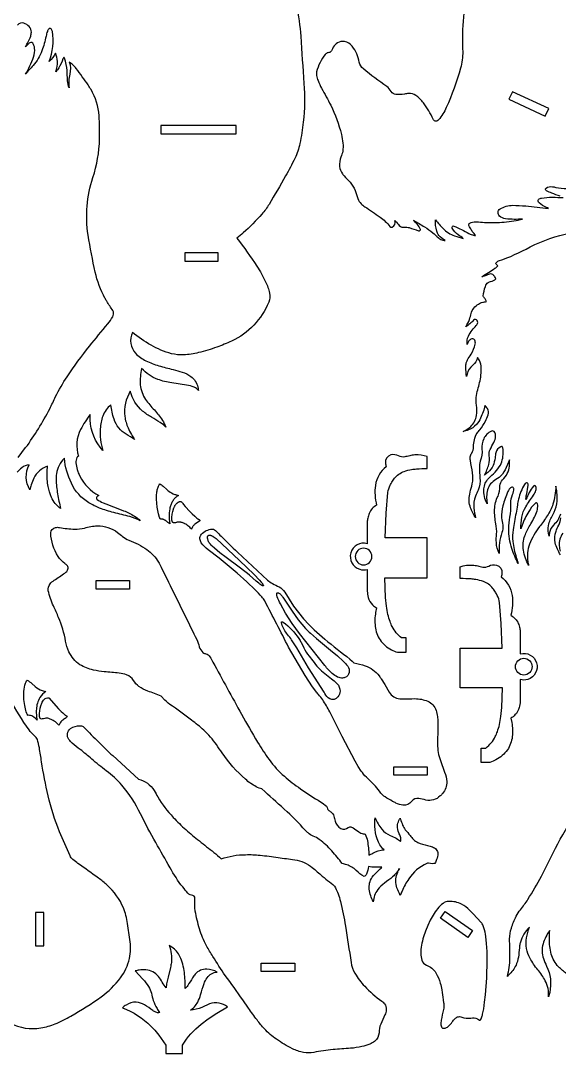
# Model space of a CAD drawing. Extents: x 33.7 to 61, y 10.2 to 34.
# Drawn here: x 45.2 to 53.28, y 10.31 to 25.78 of the extents above; entities that cross this region are included whole.
import ezdxf

# ---------------------------------------------------------------- set-up
doc = ezdxf.new("R2010")
doc.units = 0
doc.header["$MEASUREMENT"] = 0
doc.layers.get('0').update_dxf_attribs({"linetype": 'CONTINUOUS'})

msp = doc.modelspace()

# ---------------------------------------------------------------- linework, layer by layer
for points in [[(49.209, 26.453, -0.070329), (49.4, 25.543, 0.000867), (49.448, 24.838, -0.045678), (49.439, 24.259, -0.017739), (49.388, 23.936, -0.063722), (49.313, 23.715, -0.013917), (49.174, 23.451, -0.005028), (48.926, 23.026, -0.037354), (48.82, 22.881, -0.02405), (48.539, 22.599, -0.011954), (48.445, 22.519, -0.020298), (48.743, 22.1, -0.030212), (48.875, 21.866, -0.052109), (48.934, 21.697, -0.150271), (48.921, 21.561, -0.187965), (48.365, 20.979, -0.028023), (48.143, 20.888, -0.02766), (47.871, 20.805, -0.043257), (47.645, 20.772, -0.067309), (47.462, 20.789, -0.060689), (47.158, 20.918, -0.039676), (46.878, 21.106, 0.299532), (46.924, 20.795, 0.087), (47.082, 20.683, 0.045821), (47.275, 20.609, 0.011316), (47.487, 20.552, -0.010703), (47.626, 20.514, -0.074593), (47.755, 20.449, -0.174765), (47.859, 20.289, -0.037408), (47.867, 20.239, 0.113296), (47.804, 20.286, 0.068641), (47.689, 20.32), (47.467, 20.351, -0.047579), (47.259, 20.405, -0.109363), (47.016, 20.566, 0.076069), (46.997, 20.325, 0.12384), (47.076, 20.102, 0.039931), (47.207, 19.947, -0.044461), (47.329, 19.791, -0.048674), (47.378, 19.689, 0.073284), (47.292, 19.761, 0.011531), (47.165, 19.837, -0.042965), (47.032, 19.929, -0.149929), (46.847, 20.229, 0.167713), (46.764, 19.851, 0.073265), (46.814, 19.679, 0.03001), (46.863, 19.581, 0.012807), (46.91, 19.504, 0.010715), (46.785, 19.582, -0.178967), (46.603, 19.809, -0.039776), (46.574, 19.915, -0.013692), (46.557, 20.022, 0.14529), (46.435, 19.855, 0.073676), (46.397, 19.666, 0.090771), (46.435, 19.341, -0.17418), (46.244, 19.797, -0.04076), (46.248, 19.88, 0.046058), (46.103, 19.654, 0.203272), (46.071, 19.253, 0.19202), (46.048, 19.234, 0.154062), (46.032, 19.156, 0.103542), (46.09, 18.955, 0.154317), (46.373, 18.665, 0.083761), (46.343, 18.644, 0.389363), (46.349, 18.608, 0.067936), (46.442, 18.556, -0.001676), (46.747, 18.438, -0.040309), (46.911, 18.356, -0.06865), (46.997, 18.286, 0.061537), (46.842, 18.349, 0.006694), (46.599, 18.41, -0.026967), (46.387, 18.477, -0.041157), (46.225, 18.556, -0.144989), (45.964, 18.849, -0.089004), (45.859, 19.223, 0.178602), (45.74, 18.99, 0.039721), (45.735, 18.908, 0.038641), (45.758, 18.688, 0.00965), (45.801, 18.47, -0.13299), (45.665, 18.638, -0.064005), (45.616, 18.801, -0.05419), (45.6, 19.008, -0.018679), (45.606, 19.105, 0.198126), (45.4, 18.923, 0.041469), (45.362, 18.826, 0.016575), (45.342, 18.751, -0.261117), (45.331, 19.126, 0.11613), (45.222, 19.082, 0.032512), (45.151, 19.014, -0.008994)], [(51.873, 26.137, 0.020828), (51.827, 25.644, 0.022262), (51.828, 25.315, -0.070317), (51.795, 25.065, -0.036845), (51.582, 24.475, -0.068792), (51.466, 24.292, -0.091833), (51.44, 24.273, -0.327512), (51.397, 24.285, -0.072774), (51.385, 24.301, 0.053577), (51.24, 24.548, 0.079339), (51.123, 24.659, 0.152945), (51.019, 24.686, 0.027119), (50.954, 24.677, -0.042613), (50.827, 24.673, -0.250257), (50.755, 24.716, 0.130871), (50.691, 24.792, -0.021834), (50.339, 25.056, -0.141466), (50.275, 25.154, 0.136385), (50.171, 25.394, 0.168818), (50.058, 25.463, 0.167635), (49.952, 25.446, 0.129787), (49.889, 25.38, 0.018982), (49.866, 25.335, -0.151925), (49.836, 25.303, -0.072325), (49.806, 25.297, 0.165154), (49.769, 25.273, 0.109853), (49.639, 25.012, 0.077887), (49.637, 24.955, 0.043691), (49.661, 24.88, 0.031225), (49.713, 24.764, -0.014432), (49.85, 24.512, -0.055078), (50.009, 24.074, -0.025038), (50.032, 23.942, -0.062536), (50.029, 23.822, -0.050482), (50.003, 23.735, 0.100672), (49.984, 23.595, 0.130159), (50.026, 23.482, 0.034671), (50.051, 23.451, 0.004668), (50.139, 23.358, -0.101238), (50.215, 23.232), (50.256, 23.112, 0.118116), (50.304, 23.036, 0.04113), (50.36, 22.991, -0.002898), (50.59, 22.836, -0.073029), (50.736, 22.696, 0.249937), (50.771, 22.685, 0.394335), (50.812, 22.783, -0.131701), (50.823, 22.774, 0.014317), (50.878, 22.71, 0.244911), (50.958, 22.683, -0.095856), (51.026, 22.678, -0.008794), (51.165, 22.631, 0.328193), (51.195, 22.643, 0.18721), (51.196, 22.651, 0.083905), (51.149, 22.723, -0.024261), (51.092, 22.789, 0.013108), (51.256, 22.688, -0.033522), (51.382, 22.6, -0.008892), (51.445, 22.541, 0.060371), (51.499, 22.502, 0.112928), (51.566, 22.486, -0.107204), (51.469, 22.561, -0.105157), (51.438, 22.627, -0.094506), (51.421, 22.793, 0.021477), (51.534, 22.665, 0.116316), (51.706, 22.553, 0.027086), (51.836, 22.517, 0.015978), (51.762, 22.569, -0.11479), (51.671, 22.671, -0.328521), (51.673, 22.696, -0.328521), (51.697, 22.701, -0.024781), (51.921, 22.588, 0.074741), (51.99, 22.563, 0.046363), (52.017, 22.562, 0.076723), (51.98, 22.61, -0.041519), (51.947, 22.66, 0.028656), (51.927, 22.689, -0.222996), (51.922, 22.734, -0.185093), (51.934, 22.746, -0.107614), (52.02, 22.763, -0.024605), (52.065, 22.762, 0.017104), (52.305, 22.753, 0.035818), (52.593, 22.78, 0.01125), (52.726, 22.805, -0.042452), (52.471, 22.809, -0.132414), (52.38, 22.85, -0.488687), (52.387, 22.959, -0.131071), (52.577, 23.012, -0.026969), (52.773, 23.002, -0.001658), (53.112, 22.966, 0.073029), (53.084, 22.978, -0.063077), (52.971, 23.049, -0.401455), (52.964, 23.1, -0.144956), (52.987, 23.113, -0.045014), (53.009, 23.119, -0.055704), (53.171, 23.133, -0.007778), (53.334, 23.128, 0.025224)], [(45.168, 19.235), (45.279, 19.382, 0.039199), (45.64, 19.965, 0.003776), (45.728, 20.147, -0.030703), (45.899, 20.443, -0.02348), (46.237, 20.903, -0.002814), (46.509, 21.236, 0.043735), (46.584, 21.344, 0.187406), (46.595, 21.416, 0.069781), (46.586, 21.436, -0.013916), (46.494, 21.574, -0.012968), (46.467, 21.622, -0.072368), (46.322, 22.009, -0.013019), (46.214, 22.566, -0.116204), (46.287, 23.428, 0.073879), (46.386, 24.005, 0.02178), (46.38, 24.353, 0.113228), (46.258, 24.745, 0.019313), (46.215, 24.814, 0.010285), (46.036, 25.061, 0.049822), (45.987, 25.114, 0.02213), (45.932, 25.159, -0.137475), (45.94, 24.976, 0.09706), (45.93, 24.772, -0.080757), (45.903, 24.982, 0.080103), (45.874, 25.169, 0.016507), (45.853, 25.229, 0.058574), (45.838, 25.204, -0.04715), (45.774, 25.07, -0.039815), (45.732, 25.013, 0.081273), (45.756, 25.168, 0.107299), (45.724, 25.29, -0.101159), (45.633, 25.168, 0.133809), (45.679, 25.616, 0.104396), (45.661, 25.654, 0.4885), (45.625, 25.653, 0.073098), (45.604, 25.616, 0.034147), (45.585, 25.545, -0.030418), (45.523, 25.327, -0.093737), (45.39, 25.105, -0.010797), (45.333, 25.04, 0.011618), (45.277, 24.974, 0.04554), (45.398, 25.232, 0.110313), (45.413, 25.367, 0.102475), (45.387, 25.44, 0.330465), (45.354, 25.449, 0.128215), (45.315, 25.423), (45.296, 25.403, -0.056296), (45.275, 25.386, 0.05712), (45.354, 25.543, 0.063771), (45.365, 25.604, 0.204711), (45.331, 25.689, 0.1186), (45.252, 25.741, 0.317363), (45.157, 25.712, 0.087814)], [(53.288, 23.148, -0.007767), (53.161, 23.195, -0.01989), (53.083, 23.229, -0.518717), (53.077, 23.271, -0.181117), (53.175, 23.291, -0.03993), (53.222, 23.28, 0.057308), (53.388, 23.263, -0.007512)], [(53.294, 18.384, -0.124901), (53.188, 18.222, 0.151213), (53.13, 18.111, 0.016769), (53.122, 18.057, -0.114421), (53.113, 18.217, -0.083801), (53.178, 18.376, 0.15929), (53.24, 18.714, 0.019004), (53.223, 18.803, -0.069805), (53.179, 18.535, -0.064773), (53.094, 18.361, -0.030115), (52.978, 18.199, 0.065408), (52.83, 17.938, 0.129892), (52.802, 17.674, 0.030012), (52.815, 17.619, -0.077056), (52.738, 17.845, -0.123418), (52.759, 18.062, -0.045076), (52.837, 18.22, 0.03835), (52.934, 18.413, 0.080904), (52.952, 18.5, 0.046424), (52.95, 18.54, 0.454877), (52.924, 18.554, 0.117244), (52.913, 18.548, 0.067086), (52.817, 18.425, 0.050298), (52.718, 18.222, 0.022432), (52.701, 18.165, -0.043024), (52.712, 18.34, -0.095909), (52.772, 18.497, -0.014775), (52.889, 18.669, 0.095136), (52.924, 18.741, 0.10271), (52.925, 18.8, 0.513419), (52.899, 18.812, 0.108189), (52.889, 18.805, 0.058986), (52.825, 18.709, 0.007123), (52.774, 18.606, -0.030098), (52.781, 18.659, 0.027218), (52.805, 18.791, 0.031955), (52.806, 18.836, 0.104008), (52.8, 18.852, 0.362515), (52.782, 18.856, 0.185951), (52.754, 18.832, 0.076365), (52.665, 18.611, 0.015861), (52.647, 18.524, -0.001977), (52.605, 18.277, 0.015389), (52.582, 18.153, 0.065926), (52.58, 17.978, 0.045212), (52.63, 17.738, 0.011293), (52.66, 17.645, -0.037696), (52.564, 17.872, -0.076249), (52.517, 18.168, -0.046831), (52.536, 18.343, 0.059151), (52.547, 18.543, -0.11499), (52.575, 18.681, 0.11346), (52.593, 18.768, 0.422777), (52.566, 18.791, 0.184095), (52.524, 18.759, 0.047833), (52.505, 18.724, 0.0445), (52.43, 18.512, 0.067747), (52.411, 18.331, 0.041714), (52.428, 18.222, -0.119543), (52.416, 18.111, 0.098463), (52.375, 17.799, -0.103072), (52.332, 17.961, -0.047908), (52.336, 18.088, 0.063903), (52.325, 18.242, -0.058323), (52.305, 18.456, -0.102603), (52.357, 18.657, 0.104996), (52.384, 18.811, -0.172123), (52.425, 18.902, 0.195997), (52.527, 19.105, 0.031323), (52.53, 19.201), (52.463, 19.052, -0.130815), (52.372, 18.934, 0.032736), (52.282, 18.874, 0.203222), (52.189, 18.7, 0.053807), (52.188, 18.602, 0.015935), (52.194, 18.543, -0.13736), (52.145, 18.764, -0.172056), (52.214, 18.92, -0.020181), (52.312, 19.014, 0.072041), (52.392, 19.122, 0.123222), (52.435, 19.332, 0.042865), (52.429, 19.377, 0.117466), (52.418, 19.397, 0.157503), (52.401, 19.396, 0.258569), (52.324, 19.307, 0.036353), (52.313, 19.228, -0.065918), (52.282, 19.113, -0.116694), (52.204, 19.011, -0.018207), (52.152, 18.97, 0.060915), (52.219, 19.13, 0.104737), (52.224, 19.26, -0.139951), (52.239, 19.355, -0.003733), (52.294, 19.46, 0.100653), (52.321, 19.555, 0.10935), (52.309, 19.611, 0.367404), (52.257, 19.63, 0.182425), (52.142, 19.513, 0.137594), (52.116, 19.362, -0.119867), (52.091, 19.18, 0.07433), (52.077, 19.081, 0.019104), (52.086, 18.93, -0.114811), (52.06, 18.747, -0.009428), (52.019, 18.656, 0.114985), (51.995, 18.476, 0.044875), (52.021, 18.331, -0.04556), (51.945, 18.483, -0.142518), (51.932, 18.684), (51.938, 18.713, 0.008646), (51.97, 18.838, 0.08794), (51.976, 19.004, 0.011617), (51.942, 19.189, -0.056051), (51.94, 19.246, -0.128471), (51.963, 19.301, 0.144619), (51.99, 19.396, -0.083832), (52.004, 19.5, -0.090654), (52.043, 19.601, -0.038606), (52.085, 19.65, 0.062822), (52.168, 19.78, 0.049924), (52.208, 19.874, 0.204915), (52.197, 19.967, 0.009707), (52.162, 20.015, -0.051643), (52.096, 19.826, -0.059979), (52.032, 19.727, -0.118312), (51.916, 19.647, -0.044354), (51.835, 19.622, 0.066351), (51.95, 19.701, 0.16397), (52.034, 19.864, 0.089667), (52.032, 20.018, -0.109076), (52.052, 20.249, 0.042554), (52.101, 20.466, 0.05224), (52.104, 20.607, 0.123399), (52.066, 20.71, 0.039353), (52.049, 20.73, -0.148803), (51.978, 20.617, 0.151721), (51.892, 20.482, 0.035855), (51.886, 20.45, -0.032039), (51.875, 20.589, -0.045071), (51.881, 20.653, -0.063773), (51.897, 20.695, -0.011537), (51.953, 20.781, 0.086235), (52.015, 20.934, 0.17793), (52.008, 20.993, 0.420412), (51.947, 21.006, 0.135197), (51.915, 20.972, 0.028909), (51.895, 20.929, -0.165787), (51.914, 21.053, -0.062958), (51.971, 21.142, -0.006001), (52.03, 21.211, 0.140379), (52.052, 21.256, 0.372208), (52.019, 21.302, 0.246926), (51.991, 21.293, -0.024761), (51.934, 21.236, -0.054713), (51.873, 21.194, 0.071732), (51.929, 21.302, 0.01673), (51.954, 21.392, -0.188237), (52.064, 21.533, -0.092681), (52.127, 21.561, 0.004501), (52.184, 21.571, 0.092677), (52.162, 21.613, -0.02303), (52.134, 21.653, -0.043461), (52.167, 21.798, -0.038106), (52.182, 21.831, -0.205067), (52.246, 21.872, 0.148004), (52.324, 21.909, 0.121409), (52.31, 21.94, 0.039175), (52.28, 21.974, 0.195753), (52.248, 21.984, 0.078766), (52.181, 21.963, -0.082002), (52.113, 21.943, -0.002491), (52.311, 22.068, 0.048798), (52.353, 22.103, 0.176881), (52.334, 22.123, -0.146353), (52.325, 22.138, -0.165852), (52.326, 22.145, -0.187032), (52.366, 22.179, 0.044337), (52.837, 22.388, -0.071981), (53.441, 22.596, -0.068852)], [(53.294, 17.777, -0.093331), (53.214, 17.958, -0.133461), (53.226, 18.129, -0.036361), (53.266, 18.221, 0.089274), (53.298, 18.33, 0.071182)], [(53.33, 18.101, 0.191273), (53.275, 17.911, 0.024496), (53.286, 17.83, -0.011113)], [(45.05, 10.763, 0.163797), (45.507, 10.691, 0.060579), (45.722, 10.752, 0.036643), (45.956, 10.868, 0.02738), (46.411, 11.158, 0.073943), (46.699, 11.44, 0.103988), (46.834, 11.73, 0.094715), (46.842, 12.015), (46.805, 12.257, 0.053866), (46.744, 12.488, 0.109598), (46.502, 12.828, 0.030042), (46.369, 12.936, 0.005437), (46.063, 13.154, -0.020872), (45.987, 13.213, -0.096572), (45.944, 13.271, -0.005494), (45.788, 13.63, -0.041725), (45.616, 14.169, -0.018045), (45.517, 14.678, 0.004632), (45.484, 14.887, 0.033701), (45.454, 15.01, 0.138652), (45.406, 15.069, -0.060014), (45.331, 15.156, -0.034838), (45.047, 15.614, -0.003946)], [(53.386, 11.503, -0.047913), (53.262, 11.607, -0.122834), (53.154, 11.798, -0.072289), (53.126, 12.028, -0.020661), (53.131, 12.151, 0.073337), (53.031, 11.949, 0.159938), (53.038, 11.73, 0.030333), (53.085, 11.617, -0.170602), (53.131, 11.224, -0.022436), (53.114, 11.157, 0.143267), (53.065, 11.398, 0.050355), (52.953, 11.563, -0.04682), (52.836, 11.733, -0.16245), (52.785, 12.038, -0.052205), (52.826, 12.199, 0.128398), (52.692, 11.975, 0.030378), (52.681, 11.922, 0.012622), (52.667, 11.787, -0.064556), (52.636, 11.654, -0.090731), (52.534, 11.499, -0.019101), (52.497, 11.462, 0.060814), (52.535, 11.735, 0.017572), (52.534, 11.886, -0.014653), (52.531, 12.021, -0.073747), (52.557, 12.186, -0.039564), (52.628, 12.364, -0.048251), (52.693, 12.462, 0.028294), (52.804, 12.616, 0.021741), (53.006, 12.964), (53.216, 13.382, -0.028625), (53.53, 13.912, -0.049406)]]:
    msp.add_lwpolyline(points, format="xyb")
for points in [[(52.52, 24.6), (53.065, 24.348), (53.117, 24.462), (52.573, 24.713)], [(47.306, 24.207), (47.306, 24.082), (48.431, 24.082), (48.431, 24.207)], [(47.663, 22.301), (47.663, 22.176), (48.163, 22.176), (48.163, 22.301)], [(47.437, 18.24), (47.411, 18.263), (47.4, 18.272), (47.389, 18.28), (47.379, 18.288), (47.373, 18.291), (47.367, 18.295), (47.361, 18.298), (47.355, 18.301), (47.349, 18.304), (47.342, 18.306), (47.338, 18.307), (47.335, 18.308), (47.332, 18.309), (47.329, 18.31), (47.326, 18.31), (47.323, 18.31), (47.318, 18.31), (47.313, 18.31), (47.311, 18.31), (47.308, 18.311), (47.307, 18.311), (47.306, 18.311), (47.305, 18.311), (47.304, 18.312), (47.303, 18.312), (47.302, 18.312), (47.301, 18.313), (47.3, 18.313), (47.299, 18.314), (47.298, 18.315), (47.297, 18.315), (47.296, 18.316), (47.295, 18.317), (47.294, 18.318), (47.293, 18.319), (47.292, 18.32), (47.292, 18.322), (47.291, 18.323), (47.289, 18.326), (47.287, 18.33), (47.285, 18.334), (47.283, 18.339), (47.281, 18.344), (47.277, 18.357), (47.269, 18.391), (47.25, 18.49), (47.243, 18.55), (47.239, 18.612), (47.238, 18.643), (47.239, 18.675), (47.242, 18.705), (47.244, 18.72), (47.247, 18.735), (47.25, 18.749), (47.254, 18.763), (47.258, 18.777), (47.263, 18.79), (47.268, 18.803), (47.274, 18.815), (47.281, 18.827), (47.288, 18.838), (47.294, 18.835), (47.3, 18.832), (47.306, 18.828), (47.312, 18.824), (47.324, 18.815), (47.337, 18.804), (47.392, 18.755), (47.409, 18.741), (47.426, 18.728), (47.446, 18.716), (47.466, 18.704), (47.489, 18.692), (47.501, 18.687), (47.513, 18.682), (47.526, 18.678), (47.54, 18.673), (47.554, 18.669), (47.569, 18.666), (47.557, 18.659), (47.546, 18.651), (47.535, 18.643), (47.525, 18.634), (47.515, 18.625), (47.506, 18.615), (47.497, 18.605), (47.489, 18.594), (47.482, 18.583), (47.475, 18.572), (47.468, 18.56), (47.462, 18.547), (47.457, 18.535), (47.452, 18.522), (47.447, 18.509), (47.443, 18.495), (47.44, 18.481), (47.437, 18.467), (47.432, 18.437), (47.428, 18.407), (47.427, 18.375), (47.427, 18.342), (47.429, 18.309), (47.432, 18.275)], [(47.764, 18.161), (47.751, 18.175), (47.738, 18.189), (47.724, 18.202), (47.71, 18.213), (47.695, 18.224), (47.68, 18.234), (47.665, 18.243), (47.657, 18.247), (47.65, 18.25), (47.642, 18.253), (47.634, 18.256), (47.626, 18.259), (47.618, 18.261), (47.61, 18.263), (47.602, 18.265), (47.594, 18.266), (47.586, 18.266), (47.579, 18.267), (47.571, 18.267), (47.563, 18.266), (47.555, 18.266), (47.547, 18.264), (47.54, 18.263), (47.532, 18.261), (47.524, 18.258), (47.521, 18.257), (47.517, 18.256), (47.514, 18.255), (47.51, 18.255), (47.507, 18.254), (47.506, 18.254), (47.504, 18.254), (47.503, 18.254), (47.502, 18.254), (47.5, 18.255), (47.499, 18.255), (47.498, 18.255), (47.496, 18.255), (47.495, 18.256), (47.494, 18.256), (47.493, 18.257), (47.492, 18.257), (47.491, 18.258), (47.489, 18.258), (47.488, 18.259), (47.487, 18.26), (47.486, 18.261), (47.486, 18.261), (47.485, 18.262), (47.484, 18.263), (47.483, 18.264), (47.482, 18.265), (47.481, 18.266), (47.481, 18.267), (47.479, 18.27), (47.478, 18.272), (47.477, 18.275), (47.475, 18.277), (47.474, 18.28), (47.473, 18.283), (47.473, 18.286), (47.471, 18.293), (47.47, 18.3), (47.47, 18.308), (47.469, 18.316), (47.47, 18.333), (47.471, 18.351), (47.473, 18.369), (47.476, 18.388), (47.484, 18.426), (47.493, 18.461), (47.496, 18.47), (47.499, 18.478), (47.502, 18.485), (47.505, 18.493), (47.509, 18.5), (47.512, 18.507), (47.516, 18.514), (47.52, 18.521), (47.525, 18.527), (47.529, 18.533), (47.534, 18.539), (47.538, 18.544), (47.543, 18.549), (47.548, 18.553), (47.553, 18.558), (47.558, 18.562), (47.563, 18.565), (47.568, 18.568), (47.57, 18.569), (47.573, 18.57), (47.575, 18.572), (47.578, 18.573), (47.58, 18.573), (47.582, 18.574), (47.585, 18.575), (47.587, 18.575), (47.59, 18.576), (47.592, 18.576), (47.594, 18.576), (47.596, 18.576), (47.599, 18.576), (47.601, 18.576), (47.603, 18.575), (47.605, 18.575), (47.607, 18.574), (47.609, 18.573), (47.611, 18.572), (47.613, 18.571), (47.615, 18.57), (47.617, 18.568), (47.619, 18.567), (47.621, 18.565), (47.623, 18.563), (47.624, 18.561), (47.626, 18.559), (47.627, 18.557), (47.635, 18.546), (47.644, 18.533), (47.67, 18.501), (47.738, 18.427), (47.775, 18.389), (47.812, 18.355), (47.829, 18.341), (47.845, 18.328), (47.859, 18.317), (47.866, 18.313), (47.872, 18.31), (47.875, 18.308), (47.878, 18.306), (47.88, 18.305), (47.882, 18.303), (47.883, 18.303), (47.883, 18.302), (47.884, 18.301), (47.885, 18.301), (47.886, 18.3), (47.886, 18.299), (47.887, 18.298), (47.887, 18.298), (47.887, 18.297), (47.888, 18.297), (47.888, 18.296), (47.888, 18.296), (47.888, 18.296), (47.888, 18.295), (47.888, 18.295), (47.888, 18.294), (47.888, 18.294), (47.888, 18.294), (47.888, 18.293), (47.888, 18.293), (47.888, 18.293), (47.888, 18.292), (47.888, 18.292), (47.888, 18.292), (47.888, 18.291), (47.888, 18.291), (47.888, 18.291), (47.888, 18.29), (47.888, 18.289), (47.887, 18.288), (47.887, 18.288), (47.886, 18.287), (47.886, 18.286), (47.886, 18.286), (47.885, 18.285), (47.884, 18.283), (47.882, 18.282), (47.881, 18.281), (47.877, 18.278), (47.873, 18.274), (47.852, 18.261), (47.827, 18.244), (47.814, 18.234), (47.808, 18.228), (47.801, 18.222), (47.795, 18.216), (47.79, 18.209), (47.784, 18.202), (47.779, 18.195), (47.777, 18.191), (47.774, 18.187), (47.772, 18.183), (47.77, 18.179), (47.769, 18.174), (47.767, 18.17), (47.765, 18.165)], [(48.632, 17.47), (48.601, 17.497), (48.565, 17.526), (48.48, 17.591), (48.285, 17.735), (48.19, 17.807), (48.108, 17.875), (48.075, 17.907), (48.06, 17.922), (48.047, 17.936), (48.036, 17.95), (48.031, 17.956), (48.027, 17.963), (48.023, 17.969), (48.02, 17.975), (48.017, 17.98), (48.016, 17.983), (48.015, 17.986), (48.012, 17.996), (48.009, 18.006), (48.007, 18.015), (48.005, 18.023), (48.005, 18.027), (48.005, 18.031), (48.004, 18.034), (48.004, 18.038), (48.005, 18.041), (48.005, 18.044), (48.005, 18.047), (48.006, 18.049), (48.007, 18.052), (48.007, 18.053), (48.008, 18.054), (48.008, 18.055), (48.008, 18.056), (48.009, 18.057), (48.01, 18.058), (48.01, 18.059), (48.011, 18.06), (48.011, 18.061), (48.012, 18.062), (48.013, 18.062), (48.014, 18.063), (48.014, 18.064), (48.015, 18.065), (48.016, 18.065), (48.017, 18.066), (48.018, 18.066), (48.019, 18.067), (48.02, 18.067), (48.021, 18.068), (48.021, 18.068), (48.022, 18.069), (48.024, 18.069), (48.025, 18.069), (48.026, 18.07), (48.027, 18.07), (48.029, 18.07), (48.031, 18.07), (48.034, 18.071), (48.036, 18.071), (48.039, 18.07), (48.041, 18.07), (48.044, 18.07), (48.047, 18.069), (48.053, 18.068), (48.059, 18.066), (48.065, 18.064), (48.071, 18.061), (48.078, 18.058), (48.084, 18.054), (48.091, 18.05), (48.105, 18.041), (48.118, 18.031), (48.132, 18.02), (48.484, 17.692), (48.703, 17.481), (48.783, 17.399), (48.809, 17.369), (48.819, 17.358), (48.823, 17.353), (48.826, 17.348), (48.83, 17.341), (48.834, 17.334), (48.837, 17.328), (48.839, 17.326), (48.839, 17.323), (48.84, 17.321), (48.84, 17.32), (48.841, 17.319), (48.841, 17.319), (48.841, 17.318), (48.841, 17.317), (48.841, 17.316), (48.841, 17.316), (48.841, 17.316), (48.841, 17.315), (48.841, 17.315), (48.841, 17.315), (48.841, 17.314), (48.841, 17.314), (48.841, 17.314), (48.841, 17.314), (48.841, 17.314), (48.841, 17.314), (48.84, 17.313), (48.84, 17.313), (48.84, 17.313), (48.84, 17.313), (48.84, 17.313), (48.84, 17.313), (48.84, 17.313), (48.84, 17.313), (48.84, 17.313), (48.84, 17.313), (48.84, 17.312), (48.84, 17.312), (48.84, 17.312), (48.839, 17.312), (48.839, 17.312), (48.839, 17.312), (48.839, 17.312), (48.839, 17.312), (48.839, 17.312), (48.839, 17.312), (48.839, 17.312), (48.838, 17.312), (48.838, 17.312), (48.838, 17.312), (48.838, 17.312), (48.837, 17.312), (48.837, 17.311), (48.837, 17.311), (48.836, 17.311), (48.836, 17.311), (48.835, 17.312), (48.834, 17.312), (48.833, 17.312), (48.832, 17.312), (48.831, 17.312), (48.829, 17.313), (48.827, 17.314), (48.825, 17.315), (48.822, 17.316), (48.817, 17.319), (48.804, 17.327), (48.789, 17.337), (48.772, 17.35), (48.731, 17.383)], [(46.335, 17.265), (46.335, 17.39), (46.835, 17.39), (46.835, 17.265)], [(51.296, 14.601), (51.296, 14.476), (50.796, 14.476), (50.796, 14.601)], [(45.424, 11.922), (45.549, 11.922), (45.549, 12.422), (45.424, 12.422)], [(51.493, 12.334), (51.565, 12.437), (51.975, 12.15), (51.903, 12.047)], [(49.31, 11.663), (49.31, 11.538), (48.81, 11.538), (48.81, 11.663)]]:
    msp.add_lwpolyline(points, close=True)
for points in [[(50.665, 18.03), (50.681, 18.399), (50.707, 18.711, -0.088505), (50.741, 18.82, -0.025013), (50.767, 18.867, -0.022924), (50.805, 18.923, -0.139463), (50.95, 19.026, -0.050567), (51.062, 19.055, -0.018966), (51.134, 19.064, -0.022319), (51.295, 19.071), (51.295, 19.248, 0.098584), (51.111, 19.273, 0.038732), (51.033, 19.26, -0.029406), (50.958, 19.244, -0.164756), (50.868, 19.258, 0.196157), (50.75, 19.273, 0.3648), (50.67, 19.154, 0.077104), (50.683, 19.097, 0.196315), (50.519, 18.817, 0.058993), (50.514, 18.669, 0.03903), (50.537, 18.52, 0.181595), (50.426, 18.398, 0.051801), (50.405, 18.326, 0.026718), (50.397, 18.268), (50.397, 17.943, 0.410057), (50.151, 17.808, 0.410057), (50.284, 17.56, 0.144618), (50.397, 17.558), (50.397, 17.234, 0.050313), (50.413, 17.138, 0.12454), (50.475, 17.027, 0.08283), (50.537, 16.982), (50.523, 16.913, 0.071707), (50.516, 16.705, 0.121835), (50.59, 16.503, 0.122405), (50.76, 16.356, 0.035774), (50.85, 16.317), (50.982, 16.317), (50.982, 16.533), (50.912, 16.533, -0.120826), (50.771, 16.703, -0.029785), (50.739, 16.776, -0.030909), (50.708, 16.885, -0.022276), (50.686, 17.006), (50.672, 17.138), (50.662, 17.433), (51.294, 17.433), (51.295, 18.03)], [(51.288, 13.153, 0.139673), (51.019, 12.923, 0.04993), (50.92, 12.741, 0.011236), (50.893, 12.676, -0.020035), (50.843, 12.789, -0.185201), (50.845, 13.001, -0.036462), (50.882, 13.081, -0.082493), (50.778, 12.956, -0.023288), (50.657, 12.86, 0.068483), (50.554, 12.762, 0.135044), (50.486, 12.58, -0.081512), (50.428, 12.767, -0.182643), (50.471, 12.947, -0.054728), (50.568, 13.05, 0.016013), (50.617, 13.098, 0.010747), (50.515, 13.097, -0.077157), (50.414, 13.11, -0.078698), (50.387, 12.996, -0.177544), (50.35, 12.957, -0.048803), (50.231, 13.051, 0.097438), (50.09, 13.134, 0.025709), (50.023, 13.154, 0.007102), (49.867, 13.341, 0.055011), (49.679, 13.515, 0.076763), (49.589, 13.561, -0.080455), (49.51, 13.611, -0.025008), (49.471, 13.648, 0.027815), (49.154, 13.968, -0.002731), (48.819, 14.27, -0.067891), (48.734, 14.303, -0.059148), (48.572, 14.416, -0.060593), (48.223, 14.81, -0.0073), (48.138, 14.934, 0.061217), (47.948, 15.15, 0.022743), (47.766, 15.3, 0.005246), (47.44, 15.537, -0.043195), (47.341, 15.625, -0.026462), (47.31, 15.662, 0.010825), (47.11, 15.735, -0.069632), (46.977, 15.804, -0.106053), (46.896, 15.897, 0.170484), (46.792, 15.979, 0.060626), (46.679, 16.006, 0.00255), (46.457, 16.026, -0.024026), (46.293, 16.051, -0.089521), (46.093, 16.131, -0.143038), (45.928, 16.326, -0.066624), (45.878, 16.485, 0.053625), (45.773, 16.837, 0.008105), (45.694, 17.012, -0.051008), (45.618, 17.24, -0.219359), (45.645, 17.34, -0.084456), (45.706, 17.395, 0.006645), (45.867, 17.504, 0.159431), (45.913, 17.562, 0.23775), (45.904, 17.613, 0.082634), (45.868, 17.646, -0.092937), (45.767, 17.753, -0.137172), (45.655, 18.105, -0.365399), (45.727, 18.186, -0.094584), (45.787, 18.186, 0.046571), (46.012, 18.162, 0.047855), (46.16, 18.178, -0.065337), (46.352, 18.21, -0.162803), (46.657, 18.111, -0.018273), (46.731, 18.053, 0.059794), (46.824, 17.997, -0.061198), (47.096, 17.855, -0.102747), (47.268, 17.668, -0.021365), (47.308, 17.594, 0.001451), (47.669, 16.863, 0.000759), (47.842, 16.507, -0.051284), (47.881, 16.401, 0.139994), (47.936, 16.313, 0.145204), (47.981, 16.296, -0.189437), (48.04, 16.251, -0.020116), (48.085, 16.17, 0.0022), (48.514, 15.388, 0.006153), (48.755, 14.97, 0.017977), (48.927, 14.709, 0.057138), (49.155, 14.461, 0.02882), (49.397, 14.274, 0.009784), (49.698, 14.076, -0.043437), (49.785, 14.01, -0.170277), (49.802, 13.974, 0.142785), (49.815, 13.953, 0.035381), (49.853, 13.929, -0.153016), (49.898, 13.862, -0.00947), (49.916, 13.789, 0.200398), (50.002, 13.679, 0.298474), (50.113, 13.693, -0.148816), (50.138, 13.704, -0.125004), (50.185, 13.688, -0.0063), (50.27, 13.628, 0.082035), (50.337, 13.598, 0.048506), (50.364, 13.595, -0.091336), (50.4, 13.492, -0.037828), (50.421, 13.281, 0.062991), (50.479, 13.308, -0.124622), (50.649, 13.358, -0.132456), (50.546, 13.521, -0.072445), (50.513, 13.709, -0.029649), (50.514, 13.837, 0.063412), (50.616, 13.669, 0.119874), (50.74, 13.575, -0.030478), (50.833, 13.531, -0.07734), (50.894, 13.482, 0.15777), (50.895, 13.554, 0.045367), (50.871, 13.615, -0.107644), (50.85, 13.717, -0.10833), (50.872, 13.797, -0.018349), (50.892, 13.834, 0.114602), (50.894, 13.818, -0.011925), (50.926, 13.73, 0.077149), (50.967, 13.66, 0.006902), (51.04, 13.574, 0.022672), (51.09, 13.513, 0.108798), (51.156, 13.469, 0.05138), (51.301, 13.424, -0.018625), (51.375, 13.402, -0.108477), (51.43, 13.365, -0.179643), (51.454, 13.3, -0.103829), (51.437, 13.214, -0.01003), (51.412, 13.155, -0.086809), (51.375, 13.151), (51.313, 13.157, 0.124992)], [(51.489, 14.165, -0.265862), (51.275, 14.104, 0.021339), (51.168, 14.128, 0.275993), (51.064, 14.085, -0.268508), (50.931, 14.029, -0.08289), (50.828, 14.059, -0.019151), (50.777, 14.084, -0.004126), (50.664, 14.15, -0.08114), (50.6, 14.209, 0.021342), (50.519, 14.311), (50.467, 14.366), (50.384, 14.445, -0.044911), (50.307, 14.539), (50.261, 14.608), (50.214, 14.687), (50.023, 15.056), (49.836, 15.427, 0.024235), (49.73, 15.605, 0.034419), (49.667, 15.684, -0.023687), (49.625, 15.733), (49.576, 15.799), (49.466, 15.968), (49.219, 16.394, 0.001163), (48.862, 17.086, 0.038935), (48.817, 17.147, 0.02196), (48.719, 17.252), (48.592, 17.373), (48.449, 17.5), (48.176, 17.727), (48.016, 17.852, -0.09979), (47.911, 17.957, -0.109283), (47.89, 18.016, -0.205659), (47.915, 18.085, -0.208406), (48.073, 18.162, -0.248175), (48.138, 18.128, 0.012789), (48.206, 18.056, 0.002461), (48.452, 17.815), (48.903, 17.398, 0.052062), (48.978, 17.347, -0.009839), (49.078, 17.297, -0.12096), (49.161, 17.22), (49.225, 17.111), (49.294, 17.008), (49.367, 16.911), (49.444, 16.82), (49.523, 16.735), (49.603, 16.655), (49.761, 16.513, 0.002146), (50.136, 16.215), (50.172, 16.184, -0.035083), (50.197, 16.157, -0.04257), (50.367, 16.116, -0.148894), (50.575, 15.963, -0.018088), (50.608, 15.918), (50.659, 15.837), (50.726, 15.721, 0.239385), (50.886, 15.621, 0.014569), (50.929, 15.619, 0.007029), (51.11, 15.623, -0.094889), (51.304, 15.584, -0.207799), (51.428, 15.446, -0.054644), (51.45, 15.353, -0.024884), (51.456, 15.276), (51.456, 15.165, 0.010941), (51.45, 14.941, 0.086071), (51.493, 14.695), (51.557, 14.522, -0.074684), (51.588, 14.38, -0.184526), (51.526, 14.204, -0.032889)], [(50.343, 17.876, 0.414214), (50.218, 17.751, 0.414214), (50.343, 17.626, 0.414214), (50.468, 17.751, 0.414214)], [(52.421, 16.381), (52.405, 16.75), (52.379, 17.062, 0.088505), (52.345, 17.17, 0.025013), (52.319, 17.218, 0.022924), (52.281, 17.274, 0.139463), (52.137, 17.377, 0.050567), (52.024, 17.406, 0.018966), (51.952, 17.415, 0.022319), (51.792, 17.421), (51.792, 17.599, -0.098584), (51.975, 17.624, -0.038732), (52.053, 17.611, 0.029406), (52.128, 17.594, 0.164752), (52.218, 17.609, -0.196157), (52.336, 17.623, -0.364798), (52.416, 17.505, -0.077104), (52.403, 17.447, -0.196315), (52.567, 17.168, -0.058993), (52.572, 17.02, -0.039001), (52.549, 16.871, -0.181597), (52.66, 16.749, -0.051801), (52.682, 16.677, -0.026718), (52.689, 16.618), (52.689, 16.294, -0.410057), (52.935, 16.158, -0.410057), (52.802, 15.911, -0.144618), (52.689, 15.909), (52.689, 15.585, -0.050313), (52.673, 15.489, -0.124596), (52.611, 15.378, -0.082886), (52.549, 15.332), (52.563, 15.264, -0.071715), (52.57, 15.055, -0.121835), (52.497, 14.854, -0.122405), (52.326, 14.707, -0.035774), (52.236, 14.668), (52.104, 14.668), (52.104, 14.883), (52.174, 14.883, 0.120826), (52.315, 15.054, 0.029785), (52.347, 15.127, 0.030909), (52.378, 15.235, 0.022276), (52.4, 15.356), (52.414, 15.489), (52.424, 15.784), (51.792, 15.784), (51.792, 16.381)], [(50.043, 15.933, -0.145609), (49.976, 15.938, -0.086611), (49.891, 15.985, -0.041691), (49.817, 16.053, -0.022056), (49.761, 16.119), (49.384, 16.6), (49.326, 16.673), (49.271, 16.75), (49.172, 16.905), (49.096, 17.042, -0.026944), (49.047, 17.148, -0.105503), (49.041, 17.194, -0.210437), (49.049, 17.206, -0.210437), (49.063, 17.208, -0.109216), (49.074, 17.204, -0.083487), (49.108, 17.174, -0.028812), (49.134, 17.141), (49.271, 16.932), (49.363, 16.803), (49.415, 16.738), (49.473, 16.673, 0.020265), (49.545, 16.603), (49.638, 16.522), (49.849, 16.348), (49.95, 16.262), (50.035, 16.185, -0.036671), (50.104, 16.109, -0.212196), (50.126, 16.013, -0.279873), (50.062, 15.939, -0.026974)], [(49.959, 15.649, -0.381851), (49.835, 15.622, -0.143055), (49.761, 15.698, -0.020058), (49.75, 15.72), (49.516, 16.085), (49.343, 16.382), (49.264, 16.505, 0.040261), (49.203, 16.584, -0.088867), (49.116, 16.741, -0.09411), (49.112, 16.768, -0.25663), (49.118, 16.775, -0.25663), (49.127, 16.773, -0.051168), (49.138, 16.767, -0.090049), (49.374, 16.522, -0.022543), (49.406, 16.467), (49.446, 16.384, 0.042564), (49.526, 16.26, -0.005984), (49.601, 16.165, 0.073747), (49.69, 16.06, 0.013406), (49.884, 15.903, -0.045942), (49.947, 15.847, -0.17177), (49.99, 15.737, -0.170465)], [(52.743, 16.227, -0.414214), (52.868, 16.102, -0.414214), (52.743, 15.977, -0.414214), (52.618, 16.102, -0.414214)], [(45.451, 15.301, 0.058475), (45.385, 15.355, 0.138448), (45.317, 15.373, -0.207922), (45.313, 15.373, -0.207922), (45.31, 15.376, -0.090177), (45.296, 15.402, -0.041299), (45.271, 15.493, -0.064465), (45.252, 15.732, -0.078), (45.276, 15.853, -0.068783), (45.301, 15.899, -0.048936), (45.371, 15.85), (45.422, 15.804, 0.096508), (45.526, 15.745, 0.025339), (45.582, 15.728, 0.134674), (45.491, 15.638, 0.117947), (45.439, 15.464, 0.03573), (45.439, 15.387, 0.032725)], [(45.627, 15.633), (45.772, 15.469, 0.029953), (45.857, 15.39, 0.038458), (45.901, 15.358, -0.214015), (45.891, 15.342), (45.884, 15.336, 0.014965), (45.835, 15.301, 0.123349), (45.784, 15.242, 0.05099), (45.776, 15.22, 0.116459), (45.742, 15.262, 0.062414), (45.67, 15.306, 0.033235), (45.624, 15.325, 0.138198), (45.567, 15.327, -0.039234), (45.526, 15.318, -0.120618), (45.507, 15.318, -0.24224), (45.49, 15.34, -0.094107), (45.485, 15.402, -0.082271), (45.52, 15.554, -0.097396), (45.556, 15.611, -0.273919)], [(46.146, 15.199, -0.004218), (46.378, 14.965, 0.010578), (46.583, 14.769), (46.969, 14.418, -0.188747), (47.204, 14.247, -0.020661), (47.26, 14.15, 0.05745), (47.49, 13.845, 0.025923), (47.679, 13.661, 0.012839), (47.882, 13.492, 0.001851), (48.1, 13.32, -0.029172), (48.208, 13.224, -0.078816), (48.575, 13.286, -0.030257), (48.792, 13.278, -0.016243), (49.062, 13.243, -0.001617), (49.31, 13.21, -0.142394), (49.574, 13.093, -0.011151), (49.723, 12.964, 0.030417), (49.832, 12.881, -0.112154), (49.923, 12.787, -0.032973), (49.96, 12.7, -0.028222), (49.997, 12.584, -0.023737), (50.071, 12.217, -0.000884), (50.155, 11.672, 0.097721), (50.213, 11.509, 0.057), (50.359, 11.315, 0.054401), (50.614, 11.093, -0.063933), (50.656, 11.053, -0.184713), (50.681, 10.964, -0.080353), (50.661, 10.885, 0.005505), (50.599, 10.746, 0.10034), (50.575, 10.619, -0.200038), (50.507, 10.49, -0.078196), (50.435, 10.447, -0.056943), (50.317, 10.411, -0.031904), (50.147, 10.386, -0.003086), (49.885, 10.366, 0.036482), (49.597, 10.323, -0.089745), (49.443, 10.325, -0.068995), (49.275, 10.379, -0.025093), (49.037, 10.521, -0.056806), (48.857, 10.677, -0.025324), (48.746, 10.81, -0.017647), (48.618, 10.988), (48.533, 11.112, 0.003551), (48.27, 11.477, -0.019339), (48.084, 11.762, -0.010475), (47.989, 11.921, -0.058306), (47.884, 12.174, -0.031197), (47.821, 12.44, -0.062449), (47.815, 12.636, 0.380054), (47.782, 12.676, -0.189286), (47.71, 12.709, 0.006607), (47.632, 12.802, -0.03988), (47.443, 13.089, 0.003601), (47.228, 13.467, -0.017905), (47.001, 13.896, 0.062905), (46.72, 14.327, 0.053156), (46.487, 14.542, -0.022128), (46.27, 14.718, 0.016473), (46.096, 14.861, -0.031692), (45.978, 14.955, -0.046053), (45.928, 15.011, -0.183829), (45.904, 15.095, -0.215116), (45.953, 15.174, -0.161275), (46.096, 15.218, -0.095698), (46.131, 15.209, -0.069132)], [(51.549, 10.685, 0.160978), (51.615, 10.716, 0.058703), (51.67, 10.781, -0.019299), (51.71, 10.829, -0.092124), (51.749, 10.855, -0.19846), (51.813, 10.852, 0.146558), (51.948, 10.839, -0.170613), (52.05, 10.825, -0.057844), (52.075, 10.807, 0.442479), (52.093, 10.811, 0.09521), (52.109, 10.841, 0.032463), (52.126, 10.899), (52.142, 10.978), (52.156, 11.076), (52.17, 11.189), (52.189, 11.441), (52.195, 11.706), (52.193, 11.834), (52.186, 11.953), (52.174, 12.06, 0.039438), (52.146, 12.192, 0.052158), (52.12, 12.25, 0.050881), (52.104, 12.271), (51.986, 12.4), (51.931, 12.454, 0.070497), (51.812, 12.543, 0.124339), (51.617, 12.587, 0.151929), (51.533, 12.557, 0.064749), (51.451, 12.477, 0.033582), (51.384, 12.38), (51.342, 12.305), (51.304, 12.224), (51.27, 12.14), (51.241, 12.054, 0.072372), (51.199, 11.803, 0.070122), (51.214, 11.706, 0.20565), (51.283, 11.631, -0.173438), (51.426, 11.514, -0.081972), (51.492, 11.36, -0.02697), (51.514, 11.261, -0.008565), (51.534, 11.112, 0.022175), (51.545, 11.057, -0.068004), (51.545, 11.01, -0.020511), (51.539, 10.967, 0.007656), (51.506, 10.809, 0.037994), (51.501, 10.739, 0.096029), (51.509, 10.705, 0.327818)], [(47.378, 10.31), (47.628, 10.31), (47.628, 10.435, -0.083674), (47.91, 10.748), (48.013, 10.826), (48.143, 10.913), (48.302, 11.009, 0.068771), (48.179, 11.062, 0.166089), (48.034, 11.05), (47.918, 10.999, -0.068554), (47.747, 10.956, 0.140954), (47.857, 11.078, 0.045851), (47.901, 11.189, -0.018484), (47.952, 11.354, -0.067249), (47.997, 11.442, -0.21477), (48.148, 11.528, 0.093276), (47.994, 11.572, 0.231976), (47.82, 11.496, 0.03075), (47.78, 11.443, -0.010047), (47.707, 11.325, -0.061008), (47.669, 11.28, 0.035212), (47.658, 11.521, 0.077459), (47.59, 11.762, 0.119218), (47.471, 11.902, 0.036212), (47.428, 11.929, -0.123178), (47.462, 11.672, -0.025503), (47.449, 11.597), (47.412, 11.45), (47.395, 11.373, 0.028112), (47.385, 11.291, -0.047206), (47.326, 11.376, 0.022019), (47.267, 11.462, 0.215195), (47.08, 11.559, 0.051847), (46.98, 11.556, 0.019867), (46.921, 11.545), (47.035, 11.423, -0.036084), (47.121, 11.311, -0.073644), (47.164, 11.212, 0.026231), (47.191, 11.101, 0.051017), (47.247, 10.981, 0.015752), (47.283, 10.922, -0.184203), (47.231, 10.926, -0.052959), (47.186, 10.951, 0.018354), (47.059, 11.038, 0.107946), (46.937, 11.077, 0.166475), (46.783, 11.034, 0.042397), (46.729, 10.993, -0.102116), (47.157, 10.719, -0.018369), (47.213, 10.659), (47.273, 10.585), (47.378, 10.435)]]:
    msp.add_lwpolyline(points, format="xyb", close=True)

doc.saveas('drawing.dxf')
